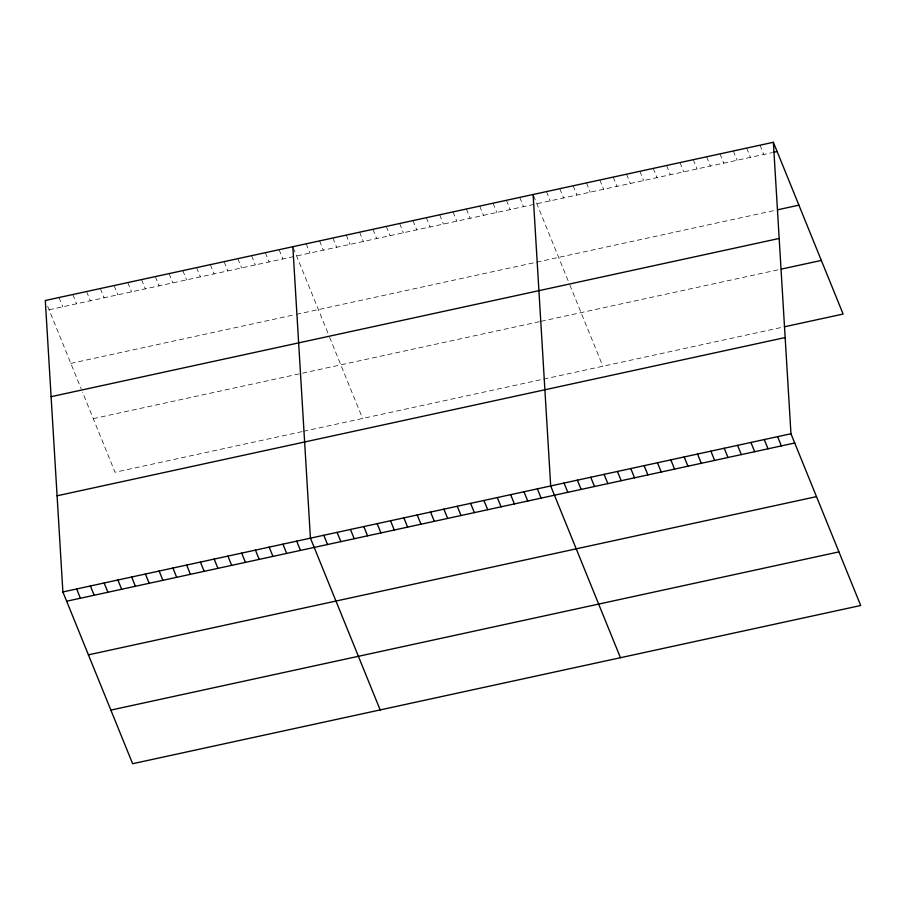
<?xml version="1.0" encoding="UTF-8"?>
<svg xmlns="http://www.w3.org/2000/svg" width="906" height="906" viewBox="0 0 906 906"><rect width="100%" height="100%" fill="white"/><g stroke="black" fill="none" stroke-linecap="round" stroke-linejoin="round"><path stroke-width="0.68" stroke-dasharray="4.53 3.4" d="M49.06 309.761L771.787 152.706M70.838 363.385L295.005 314.676M296.375 314.371L776.216 210.101M93.273 418.64L539.693 321.619M541.029 321.324L778.628 269.694M302.072 431.618L115.039 472.252L82.514 392.162M303.453 431.313L783.044 327.089M760.021 145.186L763.781 154.439M746.68 148.086L750.44 157.338M733.328 150.985L737.088 160.249M719.976 153.884L723.735 163.148M706.635 156.783L710.395 166.047M693.283 159.683L697.042 168.946M679.942 162.582L683.702 171.846M666.59 165.492L670.349 174.745M653.237 168.391L656.997 177.644M639.896 171.291L643.656 180.554M626.544 174.19L630.304 183.454M613.192 177.089L616.952 186.353M599.851 179.988L603.611 189.252M586.499 182.887L590.259 192.151M573.147 185.798L576.907 195.05M559.806 188.697L563.566 197.95M546.454 191.596L550.214 200.849M533.577 195.651L568.458 281.551M569.863 285.005L602.852 366.25M519.761 197.395L523.521 206.659M506.409 200.294L510.169 209.558M493.068 203.193L496.828 212.457M479.716 206.092L483.476 215.356M466.364 209.003L470.123 218.255M453.023 211.902L456.783 221.155M439.67 214.801L443.43 224.065M426.33 217.7L430.09 226.964M412.977 220.6L416.737 229.864M399.625 223.499L403.385 232.763M386.284 226.398L390.044 235.662M372.932 229.309L376.692 238.561M359.58 232.208L363.34 241.46M346.239 235.107L349.999 244.36M332.887 238.006L336.647 247.27M319.535 240.905L323.306 250.169M306.194 243.805L309.954 253.068M293.317 247.87L328.199 333.759M329.591 337.213L362.593 418.459M279.093 249.694L282.853 258.957M265.345 252.683L269.105 261.947M251.585 255.673L255.345 264.937M237.836 258.663L241.596 267.927M224.088 261.653L227.848 270.905M210.328 264.643L214.088 273.895M196.579 267.632L200.339 276.885M182.819 270.611L186.579 279.875M169.071 273.601L172.831 282.865M155.322 276.59L159.082 285.854M141.562 279.58L145.322 288.844M127.814 282.57L131.574 291.834M114.065 285.56L117.825 294.824M100.306 288.55L104.065 297.814M86.557 291.539L90.317 300.792M72.808 294.529L76.568 303.782M59.049 297.519L62.808 306.772M47.656 306.285L81.121 388.708"/><path stroke-width="1.36" d="M773.373 142.287L45.3 300.498L62.888 591.958L132.627 763.713L860.7 605.502L790.961 433.748L773.373 142.287L843.112 314.042L784.381 326.806M773.124 152.412L777.133 151.54M777.552 209.807L798.911 205.164M51.098 396.681L779.171 238.459M781.3 269.116L821.346 260.418M57.078 495.786L785.151 337.564M62.888 591.958L790.961 433.748M66.648 601.222L794.721 443M88.414 654.845L816.487 496.624M110.849 710.1L838.922 551.879M777.608 436.647L781.368 445.899M764.256 439.546L768.016 448.798M750.915 442.445L754.675 451.709M737.563 445.344L741.323 454.608M724.222 448.244L727.982 457.507M710.87 451.143L714.63 460.407M697.518 454.042L701.278 463.306M684.177 456.952L687.937 466.205M670.825 459.852L674.585 469.104M657.473 462.751L661.233 472.015M644.132 465.65L647.892 474.914M630.78 468.549L634.54 477.813M617.439 471.448L621.199 480.712M604.087 474.348L607.847 483.611M590.735 477.258L594.495 486.511M577.394 480.157L581.154 489.41M564.042 483.057L567.802 492.309M620.44 657.711L550.689 485.956L533.113 194.496M537.349 488.855L541.109 498.119M523.996 491.754L527.756 501.018M510.644 494.653L514.404 503.917M497.303 497.553L501.063 506.816M483.951 500.463L487.711 509.716M470.61 503.362L474.37 512.615M457.258 506.261L461.018 515.525M443.906 509.161L447.666 518.425M430.565 512.06L434.325 521.324M417.213 514.959L420.973 524.223M403.861 517.858L407.621 527.122M390.52 520.769L394.28 530.021M377.168 523.668L380.928 532.921M363.827 526.567L367.587 535.82M350.475 529.466L354.235 538.73M337.123 532.366L340.882 541.629M323.782 535.265L327.542 544.529M380.169 709.919L310.43 538.164L292.842 246.704M296.681 541.154L300.441 550.418M282.921 544.144L286.681 553.407M269.173 547.133L272.933 556.397M255.424 550.123L259.184 559.387M241.664 553.113L245.424 562.366M227.916 556.103L231.676 565.355M214.167 559.093L217.927 568.345M200.407 562.071L204.167 571.335M186.659 565.061L190.419 574.325M172.91 568.051L176.67 577.315M159.15 571.04L162.91 580.304M145.402 574.03L149.162 583.294M131.653 577.02L135.413 586.284M117.893 580.01L121.653 589.274M104.145 583L107.905 592.252M90.385 585.989L94.156 595.242M76.636 588.979L80.396 598.232"/></g></svg>
